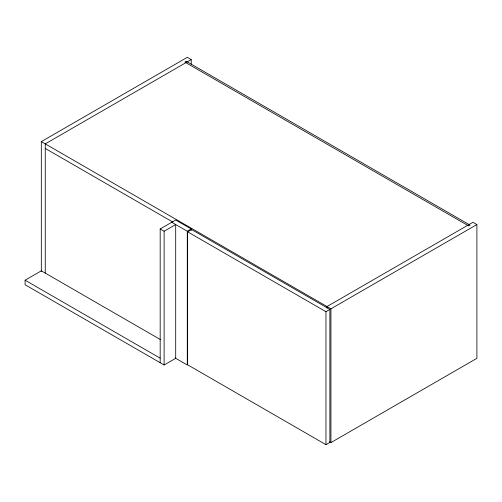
<?xml version="1.0" encoding="UTF-8"?>
<svg xmlns="http://www.w3.org/2000/svg" width="502" height="502" viewBox="0 0 502 502"><rect width="100%" height="100%" fill="white"/><g stroke="black" fill="none" stroke-linecap="round" stroke-linejoin="round"><path stroke-width="0.75" d="M41.321 271.469L41.321 141.614L187.284 57.341L191.224 59.612L191.224 64.306M191.224 59.612L45.255 143.886L45.255 273.107M160.176 362.726L160.176 228.962L164.116 231.234L175.7 224.545L175.7 358.315L164.116 365.004L25.1 284.741L25.1 280.198L41.321 270.829L160.684 339.747M160.176 228.962L175.7 220.001L191.224 228.962L191.224 230.525M171.759 222.273L187.284 231.234L191.224 228.962M187.635 231.836L191.569 229.565L329.889 309.42L329.889 442.387L325.955 444.659L187.635 364.803L187.635 231.836L325.955 311.698L329.889 309.42M41.321 141.614L330.931 308.818L476.9 224.545L476.9 358.315L330.931 442.588L329.619 441.829M476.9 224.545L472.959 222.273L326.997 306.546L326.997 308.109M45.255 148.435L172.908 222.129M175.135 357.989L187.284 365.004L187.284 231.234M25.1 280.198L160.176 358.183M330.931 308.818L330.931 442.588M325.955 311.698L325.955 444.659M164.116 231.234L164.116 365.004M186.242 61.288L184.849 62.085L468.673 225.95L470.067 225.147L186.242 61.288"/></g></svg>
